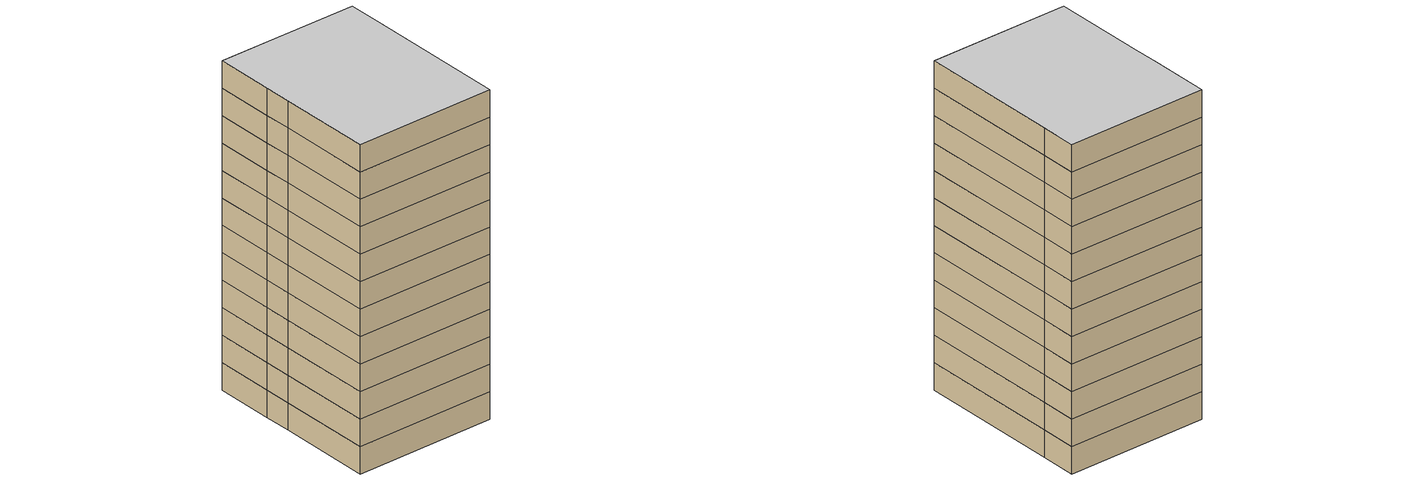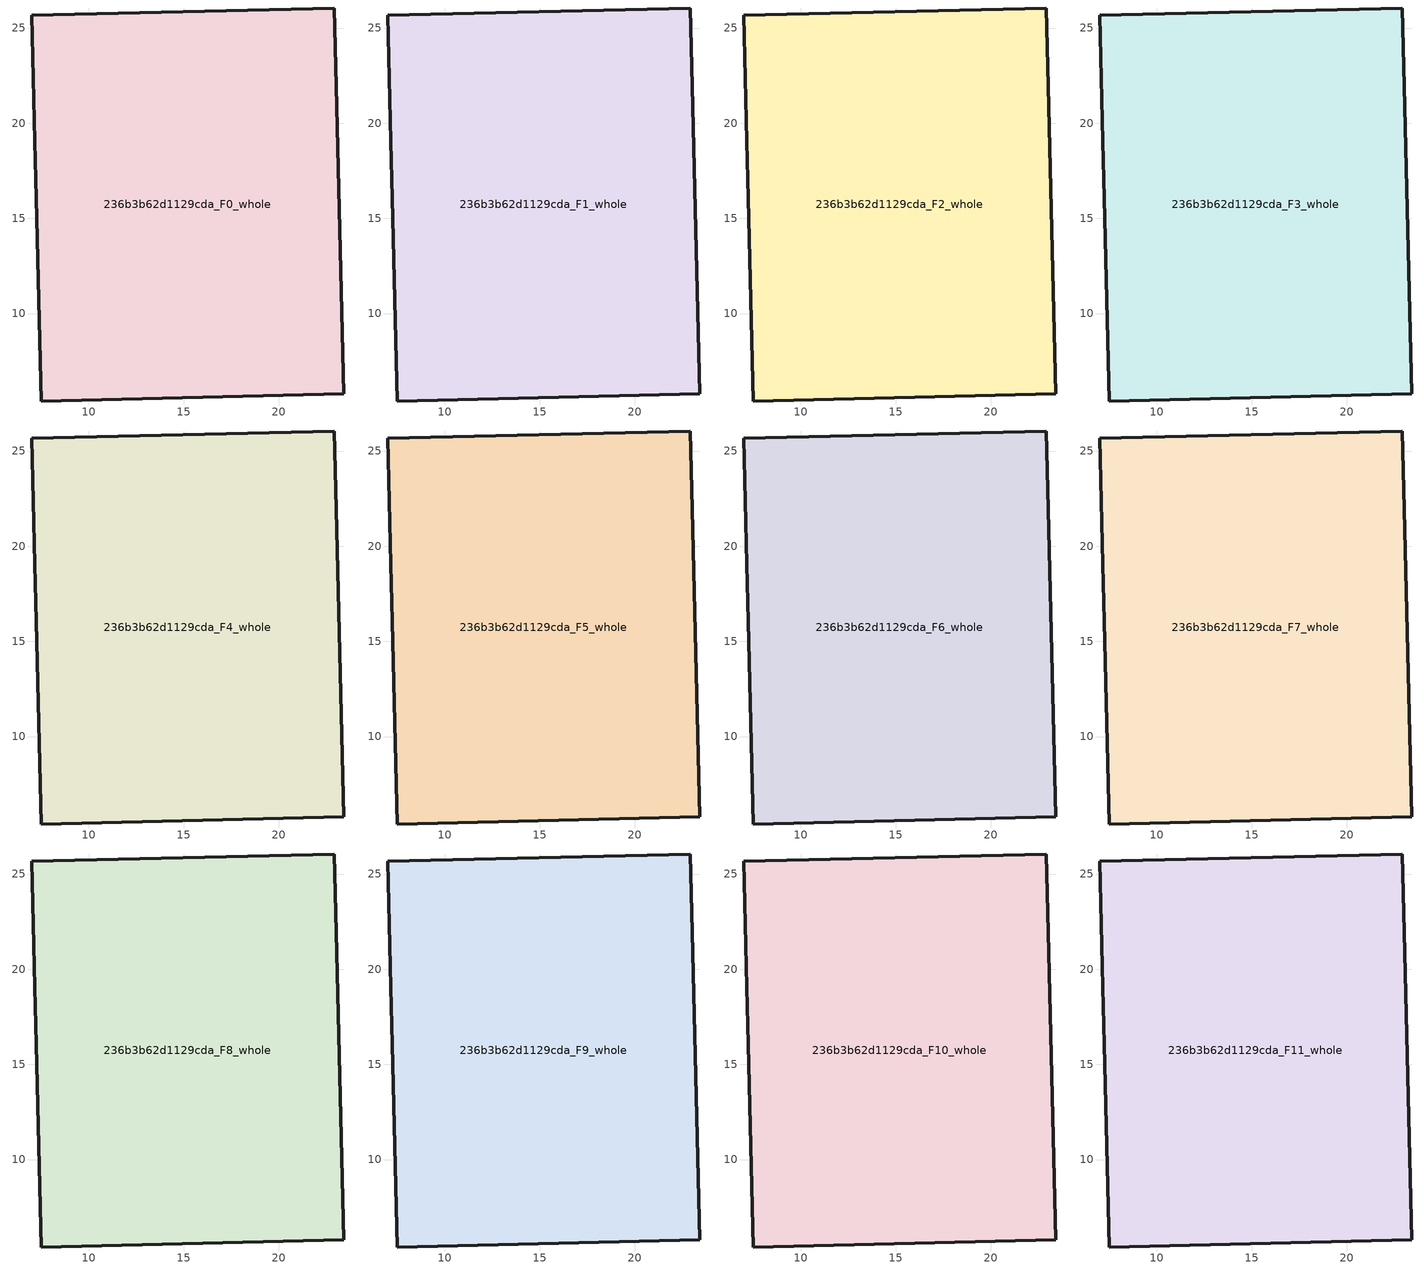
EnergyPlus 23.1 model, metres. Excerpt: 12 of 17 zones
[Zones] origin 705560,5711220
236b3b62d1129cda_F0_whole
 floor ground (EU_floor_Construction): 22.91,26.05 23.01,21.95 23.4,5.79 7.5,5.41 7.24,16.05 7.17,19.05 7.01,25.68 z0
 wall outside (EU_wall_Construction): 7.01,25.68 7.17,19.05 7.24,16.05 7.5,5.41 23.4,5.79 23.01,21.95 22.91,26.05 7.01,25.68 z0:3
236b3b62d1129cda_F1_whole
 floor to 236b3b62d1129cda_F0_whole (EU_floor_Construction): 22.91,26.05 23.01,21.95 23.4,5.79 7.5,5.41 7.24,16.05 7.17,19.05 7.01,25.68 z3
 wall outside (EU_wall_Construction): 7.01,25.68 7.17,19.05 7.24,16.05 7.5,5.41 23.4,5.79 23.01,21.95 22.91,26.05 7.01,25.68 z3:6
236b3b62d1129cda_F2_whole
 floor to 236b3b62d1129cda_F1_whole (EU_floor_Construction): 22.91,26.05 23.01,21.95 23.4,5.79 7.5,5.41 7.24,16.05 7.17,19.05 7.01,25.68 z6
 wall outside (EU_wall_Construction): 7.01,25.68 7.17,19.05 7.24,16.05 7.5,5.41 23.4,5.79 23.01,21.95 22.91,26.05 7.01,25.68 z6:9
236b3b62d1129cda_F3_whole
 floor to 236b3b62d1129cda_F2_whole (EU_floor_Construction): 22.91,26.05 23.01,21.95 23.4,5.79 7.5,5.41 7.24,16.05 7.17,19.05 7.01,25.68 z9
 wall outside (EU_wall_Construction): 7.01,25.68 7.17,19.05 7.24,16.05 7.5,5.41 23.4,5.79 23.01,21.95 22.91,26.05 7.01,25.68 z9:12
236b3b62d1129cda_F4_whole
 floor to 236b3b62d1129cda_F3_whole (EU_floor_Construction): 22.91,26.05 23.01,21.95 23.4,5.79 7.5,5.41 7.24,16.05 7.17,19.05 7.01,25.68 z12
 wall outside (EU_wall_Construction): 7.01,25.68 7.17,19.05 7.24,16.05 7.5,5.41 23.4,5.79 23.01,21.95 22.91,26.05 7.01,25.68 z12:15
236b3b62d1129cda_F5_whole
 floor to 236b3b62d1129cda_F4_whole (EU_floor_Construction): 22.91,26.05 23.01,21.95 23.4,5.79 7.5,5.41 7.24,16.05 7.17,19.05 7.01,25.68 z15
 wall outside (EU_wall_Construction): 7.01,25.68 7.17,19.05 7.24,16.05 7.5,5.41 23.4,5.79 23.01,21.95 22.91,26.05 7.01,25.68 z15:18
236b3b62d1129cda_F6_whole
 floor to 236b3b62d1129cda_F5_whole (EU_floor_Construction): 22.91,26.05 23.01,21.95 23.4,5.79 7.5,5.41 7.24,16.05 7.17,19.05 7.01,25.68 z18
 wall outside (EU_wall_Construction): 7.01,25.68 7.17,19.05 7.24,16.05 7.5,5.41 23.4,5.79 23.01,21.95 22.91,26.05 7.01,25.68 z18:21
236b3b62d1129cda_F7_whole
 floor to 236b3b62d1129cda_F6_whole (EU_floor_Construction): 22.91,26.05 23.01,21.95 23.4,5.79 7.5,5.41 7.24,16.05 7.17,19.05 7.01,25.68 z21
 wall outside (EU_wall_Construction): 7.01,25.68 7.17,19.05 7.24,16.05 7.5,5.41 23.4,5.79 23.01,21.95 22.91,26.05 7.01,25.68 z21:24
236b3b62d1129cda_F8_whole
 floor to 236b3b62d1129cda_F7_whole (EU_floor_Construction): 22.91,26.05 23.01,21.95 23.4,5.79 7.5,5.41 7.24,16.05 7.17,19.05 7.01,25.68 z24
 wall outside (EU_wall_Construction): 7.01,25.68 7.17,19.05 7.24,16.05 7.5,5.41 23.4,5.79 23.01,21.95 22.91,26.05 7.01,25.68 z24:27
236b3b62d1129cda_F9_whole
 floor to 236b3b62d1129cda_F8_whole (EU_floor_Construction): 22.91,26.05 23.01,21.95 23.4,5.79 7.5,5.41 7.24,16.05 7.17,19.05 7.01,25.68 z27
 wall outside (EU_wall_Construction): 7.01,25.68 7.17,19.05 7.24,16.05 7.5,5.41 23.4,5.79 23.01,21.95 22.91,26.05 7.01,25.68 z27:30
236b3b62d1129cda_F10_whole
 floor to 236b3b62d1129cda_F9_whole (EU_floor_Construction): 22.91,26.05 23.01,21.95 23.4,5.79 7.5,5.41 7.24,16.05 7.17,19.05 7.01,25.68 z30
 wall outside (EU_wall_Construction): 7.01,25.68 7.17,19.05 7.24,16.05 7.5,5.41 23.4,5.79 23.01,21.95 22.91,26.05 7.01,25.68 z30:33
236b3b62d1129cda_F11_whole
 floor to 236b3b62d1129cda_F10_whole (EU_floor_Construction): 22.91,26.05 23.01,21.95 23.4,5.79 7.5,5.41 7.24,16.05 7.17,19.05 7.01,25.68 z33
 wall outside (EU_wall_Construction): 7.01,25.68 7.17,19.05 7.24,16.05 7.5,5.41 23.4,5.79 23.01,21.95 22.91,26.05 7.01,25.68 z33:36
 ceiling to 236b3b62d1129cda_F12_whole (EU_floor_Construction): 23.4,5.79 23.01,21.95 22.91,26.05 7.01,25.68 7.17,19.05 7.24,16.05 7.5,5.41 z36
[Building]
EU S2 Campaign: North Axis=0; Terrain=City; Solar Distribution=FullExterior
[Site:Location]
London: Latitude=51.5; Longitude=-0.5; Time Zone=0; Elevation=25
[SizingPeriod:WeatherFileDays]
AnnualSizingPeriod: Begin Month=1; Begin Day of Month=1; End Month=12; End Day of Month=31; Day of Week for Start Day=Monday; Use Weather File Daylight Saving Period=No; Use Weather File Rain and Snow Indicators=No
[MATERIAL]
EU_InternalMass_Material: Roughness=MediumRough; Thickness=0.1; Conductivity=1; Density=1800; Specific Heat=900; Thermal Absorptance=0.9; Solar Absorptance=0.7; Visible Absorptance=0.7
[MATERIAL:NOMASS] Roughness=MediumRough; Thermal Absorptance=0.9; Solar Absorptance=0.7; Visible Absorptance=0.7
Name | Thermal Resistance
EU_wall_NoMass | 0.635353
EU_floor_NoMass | 1.96382
[CONSTRUCTION]
EU_wall_Construction: EU_wall_NoMass
EU_floor_Construction: EU_floor_NoMass
EU_InternalMass_Construction: EU_InternalMass_Material
[ZONE] Type=1; Multiplier=1; Ceiling Height=autocalculate; Floor Area=autocalculate; Part of Total Floor Area=Yes
Name | Volume
236b3b62d1129cda_F0_whole | 967.389
236b3b62d1129cda_F1_whole; 236b3b62d1129cda_F2_whole; 236b3b62d1129cda_F3_whole; 236b3b62d1129cda_F4_whole; 236b3b62d1129cda_F5_whole; 236b3b62d1129cda_F6_whole; 236b3b62d1129cda_F7_whole; 236b3b62d1129cda_F8_whole; 236b3b62d1129cda_F9_whole; 236b3b62d1129cda_F10_whole; 236b3b62d1129cda_F11_whole | 967.39
[INTERNALMASS] Construction=EU_InternalMass_Construction; Surface Area=322.463
Name | Zone or ZoneList
236b3b62d1129cda_F0_whole_EU_InternalMass | 236b3b62d1129cda_F0_whole
236b3b62d1129cda_F1_whole_EU_InternalMass | 236b3b62d1129cda_F1_whole
236b3b62d1129cda_F2_whole_EU_InternalMass | 236b3b62d1129cda_F2_whole
236b3b62d1129cda_F3_whole_EU_InternalMass | 236b3b62d1129cda_F3_whole
236b3b62d1129cda_F4_whole_EU_InternalMass | 236b3b62d1129cda_F4_whole
236b3b62d1129cda_F5_whole_EU_InternalMass | 236b3b62d1129cda_F5_whole
236b3b62d1129cda_F6_whole_EU_InternalMass | 236b3b62d1129cda_F6_whole
236b3b62d1129cda_F7_whole_EU_InternalMass | 236b3b62d1129cda_F7_whole
236b3b62d1129cda_F8_whole_EU_InternalMass | 236b3b62d1129cda_F8_whole
236b3b62d1129cda_F9_whole_EU_InternalMass | 236b3b62d1129cda_F9_whole
236b3b62d1129cda_F10_whole_EU_InternalMass | 236b3b62d1129cda_F10_whole
236b3b62d1129cda_F11_whole_EU_InternalMass | 236b3b62d1129cda_F11_whole
[OTHEREQUIPMENT] Fuel Type=Electricity; Design Level Calculation Method=Watts/Area; Power per Zone Floor Area=1; Fraction Latent=0; Fraction Radiant=0; Fraction Lost=0; Carbon Dioxide Generation Rate=0; EndUse Subcategory=EU_Step8_InternalGains
Name | Zone or ZoneList or Space or SpaceList | Schedule
EU_Step8_InternalGain_236b3b62d1129cda_F0_whole_f000 | 236b3b62d1129cda_F0_whole | EU_Step8_GainSchedule_236b3b62d1129cda_F0_whole_f000
EU_Step8_InternalGain_236b3b62d1129cda_F1_whole_f000 | 236b3b62d1129cda_F1_whole | EU_Step8_GainSchedule_236b3b62d1129cda_F1_whole_f000
EU_Step8_InternalGain_236b3b62d1129cda_F2_whole_f000 | 236b3b62d1129cda_F2_whole | EU_Step8_GainSchedule_236b3b62d1129cda_F2_whole_f000
EU_Step8_InternalGain_236b3b62d1129cda_F3_whole_f000 | 236b3b62d1129cda_F3_whole | EU_Step8_GainSchedule_236b3b62d1129cda_F3_whole_f000
EU_Step8_InternalGain_236b3b62d1129cda_F4_whole_f000 | 236b3b62d1129cda_F4_whole | EU_Step8_GainSchedule_236b3b62d1129cda_F4_whole_f000
EU_Step8_InternalGain_236b3b62d1129cda_F5_whole_f000 | 236b3b62d1129cda_F5_whole | EU_Step8_GainSchedule_236b3b62d1129cda_F5_whole_f000
EU_Step8_InternalGain_236b3b62d1129cda_F6_whole_f000 | 236b3b62d1129cda_F6_whole | EU_Step8_GainSchedule_236b3b62d1129cda_F6_whole_f000
EU_Step8_InternalGain_236b3b62d1129cda_F7_whole_f000 | 236b3b62d1129cda_F7_whole | EU_Step8_GainSchedule_236b3b62d1129cda_F7_whole_f000
EU_Step8_InternalGain_236b3b62d1129cda_F8_whole_f000 | 236b3b62d1129cda_F8_whole | EU_Step8_GainSchedule_236b3b62d1129cda_F8_whole_f000
EU_Step8_InternalGain_236b3b62d1129cda_F9_whole_f000 | 236b3b62d1129cda_F9_whole | EU_Step8_GainSchedule_236b3b62d1129cda_F9_whole_f000
EU_Step8_InternalGain_236b3b62d1129cda_F10_whole_f000 | 236b3b62d1129cda_F10_whole | EU_Step8_GainSchedule_236b3b62d1129cda_F10_whole_f000
EU_Step8_InternalGain_236b3b62d1129cda_F11_whole_f000 | 236b3b62d1129cda_F11_whole | EU_Step8_GainSchedule_236b3b62d1129cda_F11_whole_f000
[ZONEVENTILATION:DESIGNFLOWRATE] Schedule=EU_AlwaysOn; Design Flow Rate Calculation Method=AirChanges/Hour; Air Changes per Hour=0.555504; Ventilation Type=Natural; Fan Pressure Rise=0; Fan Total Efficiency=1; Constant Term Coefficient=1; Temperature Term Coefficient=0; Velocity Term Coefficient=0; Velocity Squared Term Coefficient=0; Minimum Indoor Temperature=-100; Maximum Indoor Temperature=100; Delta Temperature=-100; Minimum Outdoor Temperature=-100; Maximum Outdoor Temperature=100; Maximum Wind Speed=40
Name | Zone or ZoneList or Space or SpaceList
EU_ConstantAir_236b3b62d1129cda_F0_whole | 236b3b62d1129cda_F0_whole
EU_ConstantAir_236b3b62d1129cda_F1_whole | 236b3b62d1129cda_F1_whole
EU_ConstantAir_236b3b62d1129cda_F2_whole | 236b3b62d1129cda_F2_whole
EU_ConstantAir_236b3b62d1129cda_F3_whole | 236b3b62d1129cda_F3_whole
EU_ConstantAir_236b3b62d1129cda_F4_whole | 236b3b62d1129cda_F4_whole
EU_ConstantAir_236b3b62d1129cda_F5_whole | 236b3b62d1129cda_F5_whole
EU_ConstantAir_236b3b62d1129cda_F6_whole | 236b3b62d1129cda_F6_whole
EU_ConstantAir_236b3b62d1129cda_F7_whole | 236b3b62d1129cda_F7_whole
EU_ConstantAir_236b3b62d1129cda_F8_whole | 236b3b62d1129cda_F8_whole
EU_ConstantAir_236b3b62d1129cda_F9_whole | 236b3b62d1129cda_F9_whole
EU_ConstantAir_236b3b62d1129cda_F10_whole | 236b3b62d1129cda_F10_whole
EU_ConstantAir_236b3b62d1129cda_F11_whole | 236b3b62d1129cda_F11_whole
[HVACTEMPLATE:THERMOSTAT] Constant Heating Setpoint=20; Constant Cooling Setpoint=50
EU_HeatOnly_236b3b62d1129cda_F0_whole; EU_HeatOnly_236b3b62d1129cda_F1_whole; EU_HeatOnly_236b3b62d1129cda_F2_whole; EU_HeatOnly_236b3b62d1129cda_F3_whole; EU_HeatOnly_236b3b62d1129cda_F4_whole; EU_HeatOnly_236b3b62d1129cda_F5_whole; EU_HeatOnly_236b3b62d1129cda_F6_whole; EU_HeatOnly_236b3b62d1129cda_F7_whole; EU_HeatOnly_236b3b62d1129cda_F8_whole; EU_HeatOnly_236b3b62d1129cda_F9_whole; EU_HeatOnly_236b3b62d1129cda_F10_whole; EU_HeatOnly_236b3b62d1129cda_F11_whole; EU_HeatOnly_236b3b62d1129cda_F12_whole; EU_HeatOnly_236b3b62d1129cda_F13_whole; EU_HeatOnly_236b3b62d1129cda_F14_whole; EU_HeatOnly_236b3b62d1129cda_F15_whole; EU_HeatOnly_236b3b62d1129cda_F16_whole
[HVACTEMPLATE:ZONE:IDEALLOADSAIRSYSTEM] System Availability Schedule=EU_AlwaysOn; Maximum Heating Supply Air Temperature=50; Minimum Cooling Supply Air Temperature=13; Maximum Heating Supply Air Humidity Ratio=0.0156; Minimum Cooling Supply Air Humidity Ratio=0.0077; Heating Limit=NoLimit; Cooling Limit=NoLimit; Heating Availability Schedule=EU_AlwaysOn; Cooling Availability Schedule=EU_CoolingOff; Dehumidification Control Type=ConstantSensibleHeatRatio; Cooling Sensible Heat Ratio=0.7; Dehumidification Setpoint=60; Humidification Control Type=None; Humidification Setpoint=30; Outdoor Air Method=None; Outdoor Air Flow Rate per Person=0.00944; Outdoor Air Flow Rate per Zone Floor Area=0; Outdoor Air Flow Rate per Zone=0; Demand Controlled Ventilation Type=None; Outdoor Air Economizer Type=NoEconomizer; Heat Recovery Type=None; Sensible Heat Recovery Effectiveness=0.7; Latent Heat Recovery Effectiveness=0.65
Name | Template Thermostat
236b3b62d1129cda_F0_whole | EU_HeatOnly_236b3b62d1129cda_F0_whole
236b3b62d1129cda_F1_whole | EU_HeatOnly_236b3b62d1129cda_F1_whole
236b3b62d1129cda_F2_whole | EU_HeatOnly_236b3b62d1129cda_F2_whole
236b3b62d1129cda_F3_whole | EU_HeatOnly_236b3b62d1129cda_F3_whole
236b3b62d1129cda_F4_whole | EU_HeatOnly_236b3b62d1129cda_F4_whole
236b3b62d1129cda_F5_whole | EU_HeatOnly_236b3b62d1129cda_F5_whole
236b3b62d1129cda_F6_whole | EU_HeatOnly_236b3b62d1129cda_F6_whole
236b3b62d1129cda_F7_whole | EU_HeatOnly_236b3b62d1129cda_F7_whole
236b3b62d1129cda_F8_whole | EU_HeatOnly_236b3b62d1129cda_F8_whole
236b3b62d1129cda_F9_whole | EU_HeatOnly_236b3b62d1129cda_F9_whole
236b3b62d1129cda_F10_whole | EU_HeatOnly_236b3b62d1129cda_F10_whole
236b3b62d1129cda_F11_whole | EU_HeatOnly_236b3b62d1129cda_F11_whole
[SIZING:ZONE] Zone Cooling Design Supply Air Temperature Input Method=SupplyAirTemperature; Zone Cooling Design Supply Air Temperature=13; Zone Heating Design Supply Air Temperature Input Method=SupplyAirTemperature; Zone Heating Design Supply Air Temperature=50; Zone Cooling Design Supply Air Humidity Ratio=0.008; Zone Heating Design Supply Air Humidity Ratio=0.008; Cooling Design Air Flow Method=DesignDay; Cooling Design Air Flow Rate=0; Cooling Minimum Air Flow per Zone Floor Area=0.000762; Cooling Minimum Air Flow=0; Cooling Minimum Air Flow Fraction=0.2; Heating Design Air Flow Method=DesignDay; Heating Design Air Flow Rate=0; Heating Maximum Air Flow per Zone Floor Area=0.002032; Heating Maximum Air Flow=0.141576; Heating Maximum Air Flow Fraction=0.3; Account for Dedicated Outdoor Air System=No; Dedicated Outdoor Air System Control Strategy=NeutralSupplyAir; Dedicated Outdoor Air Low Setpoint Temperature for Design=autosize; Dedicated Outdoor Air High Setpoint Temperature for Design=autosize; Zone Load Sizing Method=Sensible Load Only No Latent Load; Zone Latent Cooling Design Supply Air Humidity Ratio Input Method=HumidityRatioDifference; Zone Cooling Design Supply Air Humidity Ratio Difference=0.005; Zone Latent Heating Design Supply Air Humidity Ratio Input Method=HumidityRatioDifference; Zone Humidification Design Supply Air Humidity Ratio Difference=0.005
236b3b62d1129cda_F0_whole; 236b3b62d1129cda_F1_whole; 236b3b62d1129cda_F2_whole; 236b3b62d1129cda_F3_whole; 236b3b62d1129cda_F4_whole; 236b3b62d1129cda_F5_whole; 236b3b62d1129cda_F6_whole; 236b3b62d1129cda_F7_whole; 236b3b62d1129cda_F8_whole; 236b3b62d1129cda_F9_whole; 236b3b62d1129cda_F10_whole; 236b3b62d1129cda_F11_whole
[SCHEDULE:CONSTANT]
Name | Hourly Value
EU_AlwaysOn | 1
EU_CoolingOff | 0
[SCHEDULE:FILE] Column Number=1; Rows to Skip at Top=0; Number of Hours of Data=8760; Column Separator=Comma; Interpolate to Timestep=No; Minutes per Item=60; Adjust Schedule for Daylight Savings=Yes
Name | File
EU_Step8_GainSchedule_236b3b62d1129cda_F0_whole_f000 | C:\Users\o_iseri\Desktop\OpenUBEM\openubem\outputs\eu_evidence\EU-11\GB-LDN-STDUNSTANS\idfs\236b3b62d1129cda\236b3b62d1129cda_F0_whole_f000_gain.csv
EU_Step8_GainSchedule_236b3b62d1129cda_F1_whole_f000 | C:\Users\o_iseri\Desktop\OpenUBEM\openubem\outputs\eu_evidence\EU-11\GB-LDN-STDUNSTANS\idfs\236b3b62d1129cda\236b3b62d1129cda_F1_whole_f000_gain.csv
EU_Step8_GainSchedule_236b3b62d1129cda_F2_whole_f000 | C:\Users\o_iseri\Desktop\OpenUBEM\openubem\outputs\eu_evidence\EU-11\GB-LDN-STDUNSTANS\idfs\236b3b62d1129cda\236b3b62d1129cda_F2_whole_f000_gain.csv
EU_Step8_GainSchedule_236b3b62d1129cda_F3_whole_f000 | C:\Users\o_iseri\Desktop\OpenUBEM\openubem\outputs\eu_evidence\EU-11\GB-LDN-STDUNSTANS\idfs\236b3b62d1129cda\236b3b62d1129cda_F3_whole_f000_gain.csv
EU_Step8_GainSchedule_236b3b62d1129cda_F4_whole_f000 | C:\Users\o_iseri\Desktop\OpenUBEM\openubem\outputs\eu_evidence\EU-11\GB-LDN-STDUNSTANS\idfs\236b3b62d1129cda\236b3b62d1129cda_F4_whole_f000_gain.csv
EU_Step8_GainSchedule_236b3b62d1129cda_F5_whole_f000 | C:\Users\o_iseri\Desktop\OpenUBEM\openubem\outputs\eu_evidence\EU-11\GB-LDN-STDUNSTANS\idfs\236b3b62d1129cda\236b3b62d1129cda_F5_whole_f000_gain.csv
EU_Step8_GainSchedule_236b3b62d1129cda_F6_whole_f000 | C:\Users\o_iseri\Desktop\OpenUBEM\openubem\outputs\eu_evidence\EU-11\GB-LDN-STDUNSTANS\idfs\236b3b62d1129cda\236b3b62d1129cda_F6_whole_f000_gain.csv
EU_Step8_GainSchedule_236b3b62d1129cda_F7_whole_f000 | C:\Users\o_iseri\Desktop\OpenUBEM\openubem\outputs\eu_evidence\EU-11\GB-LDN-STDUNSTANS\idfs\236b3b62d1129cda\236b3b62d1129cda_F7_whole_f000_gain.csv
EU_Step8_GainSchedule_236b3b62d1129cda_F8_whole_f000 | C:\Users\o_iseri\Desktop\OpenUBEM\openubem\outputs\eu_evidence\EU-11\GB-LDN-STDUNSTANS\idfs\236b3b62d1129cda\236b3b62d1129cda_F8_whole_f000_gain.csv
EU_Step8_GainSchedule_236b3b62d1129cda_F9_whole_f000 | C:\Users\o_iseri\Desktop\OpenUBEM\openubem\outputs\eu_evidence\EU-11\GB-LDN-STDUNSTANS\idfs\236b3b62d1129cda\236b3b62d1129cda_F9_whole_f000_gain.csv
EU_Step8_GainSchedule_236b3b62d1129cda_F10_whole_f000 | C:\Users\o_iseri\Desktop\OpenUBEM\openubem\outputs\eu_evidence\EU-11\GB-LDN-STDUNSTANS\idfs\236b3b62d1129cda\236b3b62d1129cda_F10_whole_f000_gain.csv
EU_Step8_GainSchedule_236b3b62d1129cda_F11_whole_f000 | C:\Users\o_iseri\Desktop\OpenUBEM\openubem\outputs\eu_evidence\EU-11\GB-LDN-STDUNSTANS\idfs\236b3b62d1129cda\236b3b62d1129cda_F11_whole_f000_gain.csv
